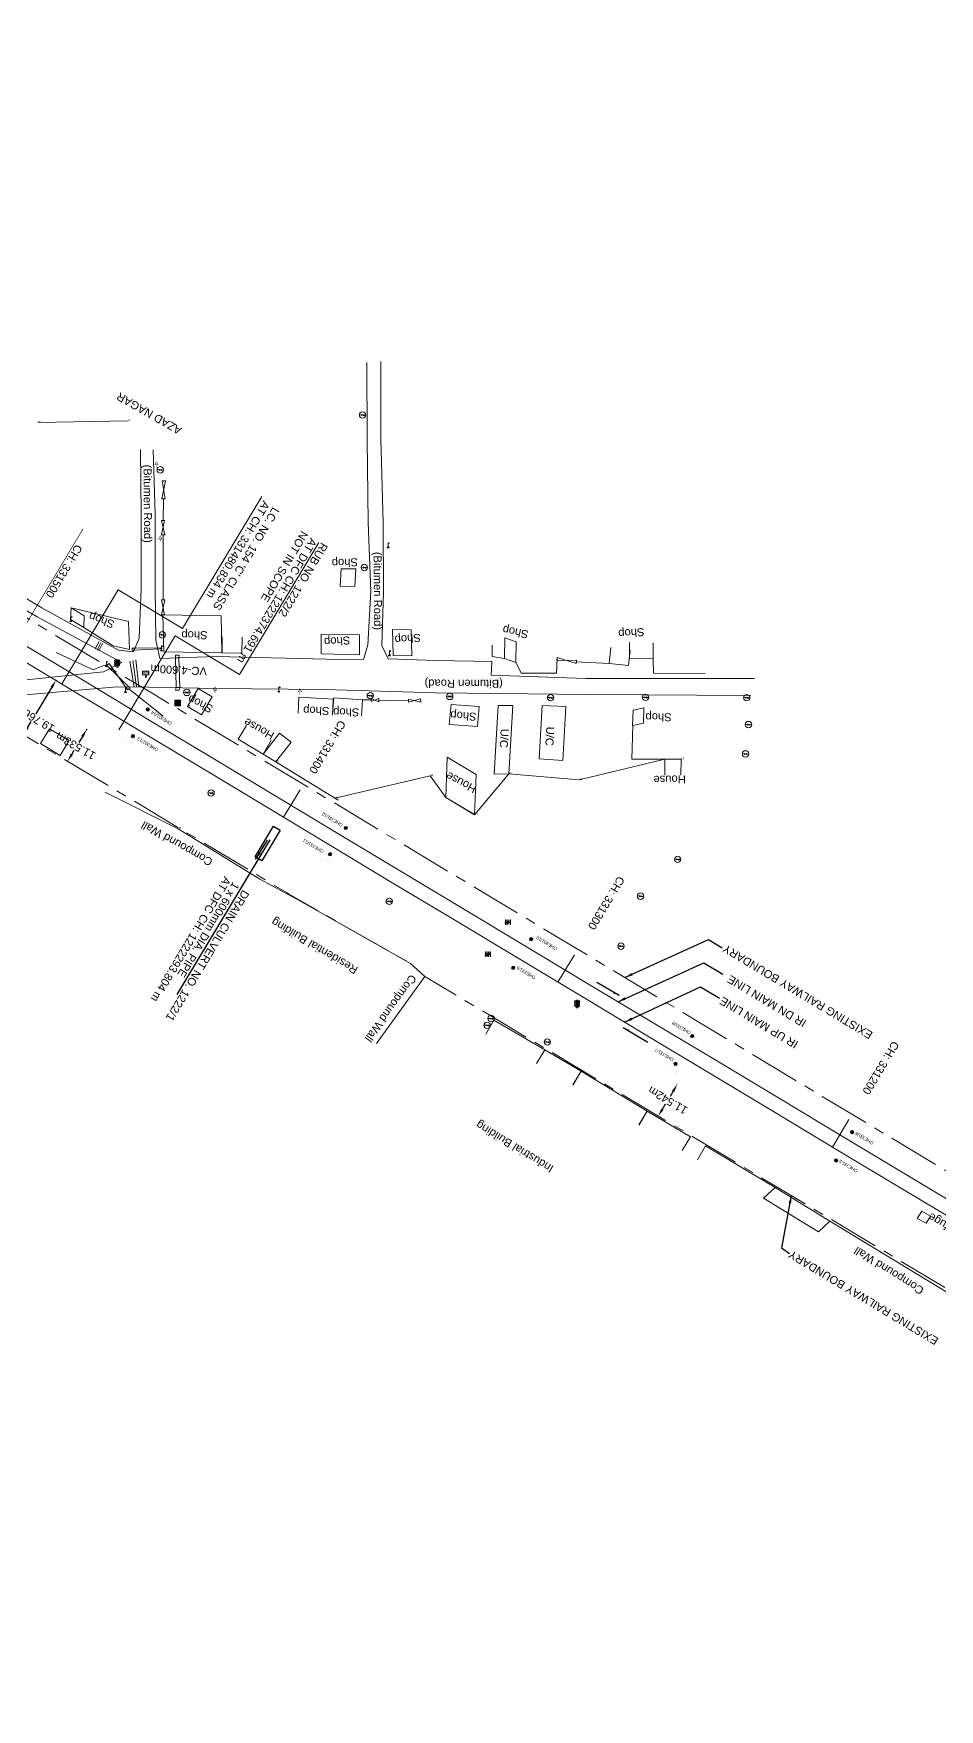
# Model space of a CAD drawing. Header units: metres. Extents: x -1651858 to 619161, y 795717 to 3398838.
# Drawn here: x 618559 to 618842, y 3396819 to 3397342 of the extents above; entities that cross this region are included whole.
import ezdxf
from ezdxf.enums import TextEntityAlignment as Align

# ---------------------------------------------------------------- set-up
doc = ezdxf.new("R2010")
doc.units = ezdxf.units.M
doc.header["$MEASUREMENT"] = 0
doc.linetypes.add('CENTER', pattern=[50.8, 31.75, -6.35, 6.35, -6.35])
doc.linetypes.add('PHANTOM2', pattern=[1.25, 0.625, -0.125, 0.125, -0.125, 0.125, -0.125])
doc.layers.get('Defpoints').update_dxf_attribs({"lineweight": 0})
for name, color, linetype, lineweight in [('Arch', 7, 'Continuous', 0), ('Bench_Mark', 7, 'Continuous', 0), ('Bounary Dim', 10, 'Continuous', 13), ('Building Under Cons.', 251, 'Continuous', 0), ('Commercial Building Pucca', 251, 'Continuous', 0), ('Compound Wall', 251, 'Continuous', 0), ('Electric Pole', 251, 'Continuous', 0), ('Existing Chainage', 7, 'Continuous', 0), ('Existing IR Track', 143, 'Continuous', 0), ('Existing Railway Boundary', 7, 'CENTER', 0), ('flow direction', 7, 'Continuous', 0), ('Gate', 251, 'Continuous', 0), ('Govt buliding', 251, 'Continuous', 0), ('Grill', 251, 'Continuous', 0), ('Lamp_Post', 7, 'Continuous', 0), ('LC DETAILS IN PLAN', 7, 'Continuous', 0), ('MATCH LINE', 7, 'Continuous', 0), ('Name Board', 251, 'Continuous', 0), ('OHE MAST', 8, 'Continuous', 0), ('OHE MAST TEXT', 8, 'Continuous', 0), ('Residential Building Pucca', 251, 'Continuous', 0), ('Sign Board', 251, 'Continuous', 0), ('Subroad Edge', 34, 'Continuous', 0), ('Text', 251, 'Continuous', 0), ('Text1', 251, 'Continuous', 0), ('Transformer', 251, 'Continuous', 0), ('Trolley Stand', 7, 'Continuous', 0), ('Village Area', 251, 'Continuous', 0), ('Village Name', 7, 'Continuous', 0)]:
    doc.layers.add(name, color=color, linetype=linetype, lineweight=lineweight)
doc.layers.add('DRAIN CULVERT', color=1, linetype='Continuous')
doc.styles.add('NB', font='arial.ttf', dxfattribs={"height": 1.5})
doc.styles.get("Standard").update_dxf_attribs({"font": 'arial.ttf'})
doc.styles.add('Style-Arial', font='arial.ttf')
doc.styles.add('Text', font='arial.ttf', dxfattribs={"height": 2})
doc.styles.add('Vill txt', font='arial.ttf', dxfattribs={"height": 3})
doc.dimstyles.new('DIM', dxfattribs={"dimtxt": 2.5, "dimasz": 2.5, "dimexe": 0.18, "dimexo": 0.0625, "dimgap": 0.09, "dimtad": 0, "dimtih": 1, "dimtoh": 1, "dimdec": 3, "dimzin": 0, "dimdsep": 46, "dimtxsty": 'Standard', "dimcen": 0.09, "dimadec": 0, "dimazin": 0, "dimtfac": 1, "dimtdec": 3, "dimtofl": 0, "dimtmove": 0, "dimatfit": 3, "dimfxl": 1, "dimtolj": 1, "dimtzin": 0, "dimarcsym": 0})
doc.dimstyles.new('ISO-25', dxfattribs={"dimtxt": 2.5, "dimasz": 2.5, "dimexe": 1.25, "dimexo": 0.625, "dimtad": 1, "dimtxsty": 'Standard', "dimcen": 2.5, "dimadec": 0, "dimazin": 0, "dimtfac": 1, "dimtmove": 0, "dimatfit": 3, "dimfxl": 1, "dimarcsym": 0})
doc.dimstyles.get("Standard").update_dxf_attribs({"dimtxt": 2.5, "dimasz": 0.18, "dimexe": 0.18, "dimexo": 0.0625, "dimgap": 0.09, "dimtad": 0, "dimtih": 1, "dimtoh": 1, "dimdec": 3, "dimzin": 0, "dimdsep": 46, "dimtxsty": 'Standard', "dimcen": 0.09, "dimadec": 0, "dimazin": 0, "dimtfac": 1, "dimtdec": 3, "dimtofl": 0, "dimtmove": 0, "dimatfit": 3, "dimfxl": 1, "dimtolj": 1, "dimtzin": 0, "dimarcsym": 0})

# ---------------------------------------------------------------- blocks, each defined once
blk = doc.blocks.new('GT')
at = {"layer": 'Gate'}
for p, q in [((-0.5, -0.5), (-0.5, 0.5)), ((-0.5, 0.5), (0.5, -0.5)), ((0.5, 0.5), (0.5, -0.5))]:
    blk.add_line(p, q, dxfattribs=at)
at = {"layer": 'Gate', "flags": 128}
blk.add_lwpolyline([(0.5, 0.5), (-0.5, -0.5)], dxfattribs=at)
blk = doc.blocks.new('BM')
at = {"extrusion": (0, 0, -1)}
blk.add_hatch(color=256, dxfattribs=at).paths.add_polyline_path([(-0.88, -0.88), (-0.88, 0.88), (0.88, 0.88), (0.88, -0.88)])
for p, q in [((0.88, 0.88), (-0.88, 0.88)), ((-0.88, 0.88), (-0.88, -0.88)), ((0.88, -0.88), (0.88, 0.88)), ((-0.88, -0.88), (0.88, -0.88))]:
    blk.add_line(p, q)
blk = doc.blocks.new('EP')
at = {"extrusion": (0, 0, -1)}
blk.add_hatch(color=8, dxfattribs=at).paths.add_polyline_path([(-0.31, -0.24), (-0.94, -0.01), (-0.41, -0.1), (-0.43, 0.15), (0.21, -0.05), (0.21, 0.16), (0.93, -0.01), (0.31, 0.07), (0.31, -0.19), (-0.31, 0)])
at = {"color": 8}
for p, q in [((-0.93, -0.01), (-0.21, 0.16)), ((-0.31, 0.07), (-0.93, -0.01)), ((-0.31, -0.19), (-0.31, 0.07)), ((0.31, 0), (-0.31, -0.19)), ((-0.21, 0.16), (-0.21, -0.05)), ((-0.21, -0.05), (0.43, 0.15)), ((0.31, -0.24), (0.31, 0)), ((0.43, 0.15), (0.41, -0.1)), ((0.94, -0.01), (0.31, -0.24)), ((0.41, -0.1), (0.94, -0.01))]:
    blk.add_line(p, q, dxfattribs=at)
blk.add_circle((0, 0), 1, dxfattribs=at)
blk = doc.blocks.new('LP')
at = {"flags": 128}
for points in [[(0, 0), (0, 1.5)], [(0.25, 1.35), (0.44, 1.35)]]:
    blk.add_lwpolyline(points, dxfattribs=at)
for centre, radius, start, end in [((0.07, 0.99), 0.519, 57.6425, 97.3165), ((0.34, 1.33), 0.094, 11.7012, 168.0476)]:
    blk.add_arc(centre, radius, start, end)
at = {"extrusion": (0, 0, -1)}
blk.add_ellipse((0, 0.01), major_axis=(0.308, 0), ratio=0.400495, dxfattribs=at)
blk.add_ellipse((0.35, 1.36), major_axis=(0.0017, 0.0438), ratio=0.461056, start_param=1.74022, end_param=4.575836)
blk = doc.blocks.new('NB')
for p, q in [((-0.98, 0.82), (-0.98, 1.98)), ((-0.98, 1.98), (0.98, 1.98)), ((-0.98, 0.82), (0.98, 0.82)), ((-0.13, 0.82), (-0.13, 0)), ((-0.13, 0), (0.13, 0)), ((0.13, 0.82), (0.13, 0)), ((0.98, 1.98), (0.98, 0.82))]:
    blk.add_line(p, q)
at = {"insert": (-0.03, 1.54), "char_height": 0.9883, "attachment_point": 5, "rotation": 180, "line_spacing_factor": 0.6, "style": 'NB'}
blk.add_mtext('\\H1x;\\W1.02537;NB', dxfattribs=at)
blk = doc.blocks.new('SIG')
for color, points in [(1, [(-0.22, 0.42, 0.180295), (-0.01, 0.33, -0.00255), (0.01, 0.33, -0.00255), (0.02, 0.33, 0.180295), (0.23, 0.42, -0.002654), (0.25, 0.44, 0.184495), (0.33, 0.65, 1.000001), (-0.32, 0.65, 0.184495), (-0.24, 0.44, -0.002654)]), (2, [(0.23, -0.23, -0.002654), (0.25, -0.21, 0.184495), (0.33, 0.01, 1.000001), (-0.32, 0.01, 0.184495), (-0.24, -0.21, -0.002654), (-0.22, -0.23, 0.180295), (-0.01, -0.32, -0.00255), (0.01, -0.32, -0.00255), (0.02, -0.32, 0.180295)]), (3, [(0.23, -0.88, -0.002654), (0.25, -0.86, 0.184495), (0.33, -0.64, 1.000001), (-0.32, -0.64, 0.184495), (-0.24, -0.86, -0.002654), (-0.22, -0.88, 0.395599)])]:
    blk.add_hatch(color=color).paths.add_polyline_path(points)
for p, q in [((-0.31, 0.98), (-0.32, -0.9)), ((0.33, -0.9), (0.32, 0.98))]:
    blk.add_line(p, q)
at = {"flags": 128}
for points in [[(-0.31, 0.98), (-0.81, 0.98, 0.198758), (-0.42, 0.41, 0.003814), (-0.31, 0.39)], [(-0.31, 0.33), (-0.81, 0.33, 0.198758), (-0.42, -0.23, 0.003727), (-0.32, -0.26)], [(0.32, 0.98), (0.82, 0.98, -0.198758), (0.44, 0.41, -0.003814), (0.32, 0.39)], [(0.32, 0.33), (0.82, 0.33, -0.198758), (0.44, -0.23, -0.003727), (0.33, -0.26)], [(-0.32, -0.32), (-0.81, -0.32, 0.198758), (-0.42, -0.88, 0.003639), (-0.32, -0.9)], [(0.33, -0.32), (0.82, -0.32, -0.198758), (0.44, -0.88, -0.003639), (0.33, -0.9)]]:
    blk.add_lwpolyline(points, format="xyb", dxfattribs=at)
for centre, radius, start, end in [((0.01, 0.91), 0.324, 12.4049, 167.5951), ((0.01, 0.81), 0.357, 27.7578, 152.2422), ((0.01, -0.9), 0.324, 181.4572, 358.5428)]:
    blk.add_arc(centre, radius, start, end)
blk = doc.blocks.new('TRF')
at = {"extrusion": (0, 0, -1)}
blk.add_hatch(color=256, dxfattribs=at).paths.add_polyline_path([(0.18, -0.39), (-0.98, 0.09), (-0.22, -0.04), (-0.38, 0.42), (0.98, -0.29), (-0.02, 0.04)])
for p, q in [((-0.69, 0.72), (-0.69, -0.72)), ((-0.52, 0.72), (-0.69, 0.72)), ((-0.52, -0.72), (-0.52, 0.72)), ((0, 0.72), (0, -0.72)), ((0.17, 0.72), (0, 0.72)), ((0.17, -0.72), (0.17, 0.72)), ((0.7, 0.72), (0.7, -0.72)), ((0.87, 0.72), (0.7, 0.72)), ((0.87, -0.72), (0.87, 0.72)), ((-0.69, -0.72), (-0.52, -0.72)), ((0, -0.72), (0.17, -0.72)), ((0.7, -0.72), (0.87, -0.72))]:
    blk.add_line(p, q)
at = {"flags": 128}
blk.add_lwpolyline([(0.22, -0.04), (0.38, 0.42), (-0.98, -0.29), (0.02, 0.04), (-0.18, -0.39), (0.98, 0.09), (0.22, -0.04)], close=True, dxfattribs=at)
blk = doc.blocks.new('TSB')
at = {"const_width": 0.132, "flags": 128}
blk.add_lwpolyline([(-0.51, 0.84), (0.54, 0.84), (0, 1.85), (-0.51, 0.84)], close=True, dxfattribs=at)
at = {"const_width": 0.142, "flags": 128}
blk.add_lwpolyline([(0, 0.84), (0, 0)], dxfattribs=at)
blk = doc.blocks.new('OHE MAST')
h = blk.add_hatch(color=256)
edge = h.paths.add_edge_path()
edge.add_arc((0, 0), 0.514, 0, 360)
at = {"const_width": 0.01, "flags": 128}
for points in [[(1.5, 3.5), (1.5, 2), (-1.5, 2), (-1.5, 3.5)], [(0, 2), (0, 0)]]:
    blk.add_lwpolyline(points, dxfattribs=at)
blk.add_circle((0, 0), 0.514)
blk = doc.blocks.new('*D52')
at = {"layer": 'Bounary Dim', "color": 0, "lineweight": -2, "transparency": 16777216}
for p, q in [((618574.48, 3397122.78), (618573.32, 3397120.85)), ((618576, 3397124.79), (618575.62, 3397125.02)), ((618571.12, 3397117.18), (618571.91, 3397118.51)), ((618570.06, 3397114.9), (618569.68, 3397115.13))]:
    blk.add_line(p, q, dxfattribs=at)
at = {"layer": 'Bounary Dim', "color": 0, "transparency": 16777216}
for points in [[(618574.13, 3397123), (618574.84, 3397122.57), (618575.77, 3397124.93)], [(618570.76, 3397117.4), (618571.48, 3397116.97), (618569.83, 3397115.04)]]:
    blk.add_solid(points, dxfattribs=at)
at = {"layer": 'Defpoints', "color": 0, "transparency": 16777216}
for p in [(618575.77, 3397124.93), (618576.05, 3397124.76), (618570.11, 3397114.87)]:
    blk.add_point(p, dxfattribs=at)
at = {"layer": 'Bounary Dim', "color": 0, "transparency": 16777216, "insert": (618572.37, 3397119.82), "char_height": 2.5, "attachment_point": 5, "rotation": 150}
blk.add_mtext('\\A1;11.533m', dxfattribs=at)
blk = doc.blocks.new('*D47')
at = {"layer": 'Defpoints', "color": 0, "linetype": 'Continuous', "ltscale": 0.5, "transparency": 16777216}
for p in [(618566.18, 3397140.29), (618566.43, 3397140.13), (618556.26, 3397123.19)]:
    blk.add_point(p, dxfattribs=at)
at = {"layer": 'Existing Railway Boundary', "color": 0, "linetype": 'Continuous', "lineweight": -2, "ltscale": 0.5, "transparency": 16777216}
for p, q in [((618564.89, 3397138.14), (618559.9, 3397129.83)), ((618566.38, 3397140.17), (618566.02, 3397140.38)), ((618556.2, 3397123.22), (618555.85, 3397123.43)), ((618557.29, 3397125.49), (618558.49, 3397127.48))]:
    blk.add_line(p, q, dxfattribs=at)
at = {"layer": 'Existing Railway Boundary', "color": 0, "linetype": 'Continuous', "ltscale": 0.5, "transparency": 16777216}
for points in [[(618564.53, 3397138.36), (618565.25, 3397137.93), (618566.18, 3397140.29)], [(618556.93, 3397125.7), (618557.65, 3397125.27), (618556, 3397123.34)]]:
    blk.add_solid(points, dxfattribs=at)
at = {"layer": 'Existing Railway Boundary', "color": 0, "linetype": 'Continuous', "ltscale": 0.5, "transparency": 16777216, "insert": (618559.19, 3397128.66), "char_height": 2.5, "attachment_point": 5, "rotation": 149}
blk.add_mtext('\\A1;19.766 m', dxfattribs=at)
blk = doc.blocks.new('*D41')
at = {"layer": 'Bounary Dim', "color": 0, "lineweight": -2, "transparency": 16777216}
for p, q in [((618760.17, 3397014.11), (618760.07, 3397014.17)), ((618755.58, 3397006.32), (618756.56, 3397007.96)), ((618758.94, 3397011.93), (618757.96, 3397010.3)), ((618754.24, 3397004.21), (618754.14, 3397004.27))]:
    blk.add_line(p, q, dxfattribs=at)
at = {"layer": 'Bounary Dim', "color": 0, "transparency": 16777216}
for points in [[(618758.58, 3397012.15), (618759.3, 3397011.72), (618760.23, 3397014.08)], [(618755.22, 3397006.54), (618755.94, 3397006.11), (618754.29, 3397004.18)]]:
    blk.add_solid(points, dxfattribs=at)
at = {"layer": 'Defpoints', "color": 0, "transparency": 16777216}
for p in [(618760.23, 3397014.08), (618760.23, 3397014.08), (618754.29, 3397004.18)]:
    blk.add_point(p, dxfattribs=at)
at = {"layer": 'Bounary Dim', "color": 0, "transparency": 16777216, "insert": (618757.26, 3397009.13), "char_height": 2.5, "attachment_point": 5, "rotation": 148.9656}
blk.add_mtext('\\A1;11.542m', dxfattribs=at)

msp = doc.modelspace()

# ---------------------------------------------------------------- linework, layer by layer
at = {"layer": 'Arch', "flags": 128}
for points in [[(618590.5967, 3397150.34), (618598.7664, 3397150.451)], [(618590.6399, 3397149.692), (618598.7695, 3397150.145)], [(618603.7163, 3397138.0745), (618603.5078, 3397147.3534)], [(618604.6153, 3397147.3953), (618604.8847, 3397138.0469)]]:
    msp.add_lwpolyline(points, dxfattribs=at)
at = {"layer": 'Arch'}
for points in [[(618590.0095, 3397149.6725), (618590.6399, 3397149.6917), (618590.5967, 3397150.3404), (618589.959, 3397150.3211)], [(618598.7695, 3397150.1449), (618598.7664, 3397150.4513), (618599.3121, 3397150.4163), (618599.3152, 3397150.1088)], [(618603.5283, 3397148.1273), (618604.635, 3397148.1693), (618604.6153, 3397147.3953), (618603.5078, 3397147.3534)], [(618603.7163, 3397138.0745), (618604.8847, 3397138.0469), (618604.7267, 3397137.2584), (618603.5582, 3397137.2859)]]:
    msp.add_3dface(points, dxfattribs=at)
at = {"layer": 'Building Under Cons.'}
for points in [[(618704.2882, 3397132.4218), (618708.8587, 3397132.5044), (618707.665, 3397111.1161), (618703.0883, 3397111.0333)], [(618717.0555, 3397115.7587), (618718.0174, 3397132.4884), (618725.473, 3397132.1736), (618724.5026, 3397115.2961)]]:
    msp.add_3dface(points, dxfattribs=at)
at = {"layer": 'Commercial Building Pucca', "flags": 128}
for points in [[(618624.3262, 3397153.8419), (618624.2697, 3397148.8436), (618618.0799, 3397148.9135), (618618.1363, 3397153.9117)], [(618745.5568, 3397149.8878), (618745.019, 3397144.9183), (618738.9443, 3397145.5757), (618739.4821, 3397150.5452)], [(618752.7043, 3397152.075), (618752.6887, 3397147.0765), (618745.3158, 3397147.0995), (618745.3314, 3397152.098)], [(618641.7945, 3397130.0296), (618642.0771, 3397135.0201), (618652.8172, 3397134.4121), (618652.5347, 3397129.4215)], [(618652.6067, 3397129.8758), (618652.9422, 3397134.8631), (618661.9422, 3397134.2577), (618661.6068, 3397129.2704)], [(618700.4668, 3397029.8115), (618702.979, 3397034.1329), (618718.822, 3397024.9227), (618716.3098, 3397020.6013)], [(618716.2752, 3397020.6216), (618718.822, 3397024.9227), (618730.2071, 3397018.1811), (618727.6603, 3397013.8801)], [(618727.6252, 3397013.901), (618730.2071, 3397018.1811), (618750.846, 3397005.7309), (618748.2641, 3397001.4508)], [(618748.2786, 3397001.4421), (618750.846, 3397005.7309), (618764.3045, 3396997.6744), (618761.7371, 3396993.3856)], [(618766.4926, 3396990.5536), (618769.0589, 3396994.8431), (618790.7581, 3396981.861), (618787.3655, 3396978.7632)]]:
    msp.add_lwpolyline(points, dxfattribs=at)
at = {"layer": 'Commercial Building Pucca'}
for points in [[(618659.8254, 3397175.1346), (618659.485, 3397169.6812), (618654.9075, 3397169.7381), (618655.248, 3397175.1927)], [(618574.8681, 3397156.8118), (618570.7687, 3397159.3288), (618570.9286, 3397162.9821), (618575.0375, 3397160.4594)], [(618617.9756, 3397148.906), (618599.8668, 3397149.1921), (618599.6239, 3397160.7946), (618617.7407, 3397160.5084)], [(618661.037, 3397154.5144), (618661.0141, 3397148.3243), (618649.0447, 3397148.553), (618649.0676, 3397154.7433)], [(618677.3649, 3397147.989), (618671.5485, 3397148.1032), (618671.2905, 3397156.1817), (618677.108, 3397156.0675)], [(618709.8646, 3397152.2923), (618709.8181, 3397145.85), (618706.3067, 3397147.1227), (618706.3536, 3397153.624)], [(618614.9349, 3397135.205), (618611.607, 3397129.5738), (618607.2361, 3397132.1816), (618610.5645, 3397137.8137)], [(618689.0341, 3397126.5061), (618689.5903, 3397132.8154), (618698.381, 3397132.1714), (618697.8246, 3397125.8593)], [(618746.2625, 3397126.2192), (618746.4044, 3397131.0071), (618749.8189, 3397131.7345), (618749.6759, 3397126.9099)], [(618790.7581, 3396981.861), (618807.8891, 3396971.3678), (618804.2923, 3396967.9906), (618787.1004, 3396978.5212)]]:
    msp.add_3dface(points, dxfattribs=at)
at = {"layer": 'Compound Wall', "flags": 128}
for points in [[(618599.6583, 3397190.2858), (618599.7854, 3397196.9754)], [(618599.6821, 3397165.4714), (618599.664, 3397176.5727), (618599.6894, 3397182.7511), (618599.6671, 3397185.7675)], [(618574.8682, 3397156.8141), (618584.0974, 3397151.1309), (618589.1956, 3397149.9885), (618588.8472, 3397158.7058), (618570.9286, 3397162.9821)], [(618706.3121, 3397147.1219), (618702.3821, 3397147.7666), (618702.4064, 3397151.2579)], [(618709.822, 3397146.0168), (618711.5151, 3397142.5335), (618722.464, 3397142.5645), (618722.6819, 3397147.0023)], [(618728.6763, 3397146.0697), (618738.9443, 3397145.5757)], [(618752.7046, 3397146.8777), (618752.7542, 3397142.6054), (618768.946, 3397142.4983)], [(618661.9422, 3397134.2577), (618664.6111, 3397134.1738)], [(618667.0649, 3397134.1487), (618671.0818, 3397133.9284), (618676.3327, 3397133.9765)], [(618756.3851, 3397115.7191), (618746.063, 3397115.6541), (618746.3043, 3397126.0966)], [(618634.8376, 3397114.8728), (618654.3693, 3397102.8271)], [(618581.5231, 3397105.3438), (618604.3617, 3397093.9658), (618629.8859, 3397078.2203), (618641.4061, 3397071.9861)], [(618641.4061, 3397071.9861), (618676.9482, 3397051.8271)], [(618666.3418, 3397026.8525), (618681.405, 3397047.7749), (618676.9482, 3397051.8271)], [(618807.8891, 3396971.3678), (618847.2787, 3396947.3693)]]:
    msp.add_lwpolyline(points, dxfattribs=at)
at = {"layer": 'DRAIN CULVERT'}
msp.add_lwpolyline([(618630.4979, 3397083.8976), (618628.4406, 3397085.1336), (618634.1787, 3397094.7586), (618636.236, 3397093.5226)], close=True, dxfattribs=at)
msp.add_lwpolyline([(618633.0315, 3397090.516), (618603.9831, 3397042.1654)], dxfattribs=at)
at = {"layer": 'Existing Chainage', "linetype": 'Continuous', "lineweight": 13, "flags": 128}
for points in [[(618642.4117, 3397106.1032), (618637.2555, 3397097.535)], [(618728.118, 3397054.5942), (618722.9672, 3397046.0228)], [(618813.8285, 3397003.0886), (618808.6814, 3396994.5149)]]:
    msp.add_lwpolyline(points, dxfattribs=at)
at = {"layer": 'Existing IR Track', "flags": 128}
for points in [[(618854.1534, 3396972.3985), (618833.3192, 3396984.8913), (618812.5644, 3396997.3672), (618791.8047, 3397009.8462), (618772.2177, 3397021.6168), (618752.6862, 3397033.3541), (618733.0717, 3397045.1272), (618709.6931, 3397059.1605), (618693.2184, 3397069.0546), (618672.949, 3397081.2277), (618653.6827, 3397092.8164), (618634.3862, 3397104.4234), (618615.1404, 3397115.9852), (618595.8789, 3397127.5565), (618575.5078, 3397139.7972), (618555.2239, 3397151.9856)], [(618851.8697, 3396968.5977), (618831.3313, 3396980.9173), (618810.2751, 3396993.5581), (618789.7485, 3397005.8811), (618769.9237, 3397017.7998), (618750.4831, 3397029.4876), (618730.7863, 3397041.3241), (618711.0394, 3397053.1907), (618690.9369, 3397065.2591), (618670.8699, 3397077.3062), (618651.4029, 3397089.0212), (618632.2276, 3397100.5607), (618612.8746, 3397112.2132), (618593.6333, 3397123.7984), (618573.2498, 3397136.0395), (618552.9277, 3397148.2437)]]:
    msp.add_lwpolyline(points, dxfattribs=at)
at = {"layer": 'Existing Railway Boundary', "ltscale": 0.5, "flags": 128}
for points in [[(619123.7686, 3396818.7898), (618597.551, 3397135.46), (618340.5148, 3397289.885), (618272.0879, 3397331.378), (618200.3067, 3397374.2106), (618167.2628, 3397394.0905), (618136.7155, 3397412.5301), (618101.2537, 3397433.7804), (618081.518, 3397445.335), (618067.0082, 3397454.3563), (618050.8402, 3397463.1498), (618034.7358, 3397473.8983), (618015.527, 3397484.7894), (618000.0357, 3397494.7001), (617966.4204, 3397514.7803), (617937.3828, 3397532.2628), (617914.1692, 3397545.6654), (617896.088, 3397557.0544), (617862.0649, 3397577.5443), (617841.7384, 3397589.747), (617830.8748, 3397596.8259), (617819.1888, 3397603.9992), (617797.1004, 3397618.8736), (617766.3142, 3397638.9457)], [(617938.2249, 3397495.5522), (617952.0527, 3397486.2379), (618014.5773, 3397448.6377), (618069.8586, 3397415.5978), (618079.7455, 3397409.5056), (618080.5334, 3397408.0869), (618123.1541, 3397382.2472), (618136.1144, 3397374.9149), (618151.5394, 3397365.4786), (618167.6333, 3397356.5869), (618175.3738, 3397351.9121), (618183.3111, 3397347.2923), (618189.7442, 3397343.2528), (618193.8748, 3397340.8941), (618198.0164, 3397338.7774), (618219.0042, 3397325.913), (618235.623, 3397315.9899), (618268.2582, 3397296.3411), (618285.6051, 3397285.9434), (618326.5702, 3397261.4011), (618356.8525, 3397243.2144), (618390.3727, 3397223.0056), (618403.9469, 3397214.8519), (618418.5413, 3397205.8217), (618419.4437, 3397205.206), (618429.9216, 3397198.7093), (618434.9162, 3397196.0682), (618450.6901, 3397186.6856), (618458.6813, 3397182.0961), (618472.1666, 3397174.0565), (618489.5469, 3397163.4516), (618497.5413, 3397158.4303), (618638.3653, 3397073.905), (618638.8589, 3397073.594), (618676.9482, 3397051.8271), (618681.405, 3397047.7749), (618807.4636, 3396972.374), (618970.0993, 3396874.8382)]]:
    msp.add_lwpolyline(points, dxfattribs=at)
at = {"layer": 'Govt buliding'}
msp.add_3dface([(618561.4246, 3397120.5543), (618564.2087, 3397125.1952), (618570.3484, 3397121.5096), (618567.5633, 3397116.867)], dxfattribs=at)
at = {"layer": 'Grill', "flags": 128}
for points in [[(618582.4524, 3397145.2179), (618580.878, 3397144.8564), (618577.7908, 3397143.6121), (618566.3145, 3397149.0063)], [(618588.9519, 3397137.6322), (618599.646, 3397129.1126)]]:
    msp.add_lwpolyline(points, dxfattribs=at)
at = {"layer": 'LC DETAILS IN PLAN', "lineweight": 13, "flags": 128}
msp.add_lwpolyline([(618630.4543, 3397197.7515), (618605.6809, 3397156.4994), (618585.6132, 3397168.5508), (618567.9869, 3397139.2)], dxfattribs=at)
at = {"layer": 'LC DETAILS IN PLAN', "color": 10, "lineweight": 13, "flags": 128}
msp.add_lwpolyline([(618648.2906, 3397183.3686), (618623.5171, 3397142.1166), (618603.4495, 3397154.168), (618585.8232, 3397124.8172)], dxfattribs=at)
at = {"layer": 'MATCH LINE', "linetype": 'PHANTOM2', "ltscale": 15, "const_width": 0.2}
msp.add_lwpolyline([(618574.6796, 3397187.6401), (618519.3322, 3397095.3142)], dxfattribs=at)
at = {"layer": 'Residential Building Pucca', "flags": 128}
for points in [[(618633.4493, 3397121.5941), (618630.9011, 3397117.2939), (618623.1361, 3397121.8952), (618625.6843, 3397126.1954)], [(618756.3451, 3397110.7247), (618756.3862, 3397115.7231), (618761.3957, 3397115.6818), (618761.3546, 3397110.6835)]]:
    msp.add_lwpolyline(points, dxfattribs=at)
at = {"layer": 'Residential Building Pucca'}
for points in [[(618639.694, 3397121.0135), (618634.8376, 3397114.8728), (618630.9011, 3397117.2939), (618636.0148, 3397123.76)], [(618697.4117, 3397110.9373), (618696.9351, 3397098.3591), (618687.9251, 3397103.7604), (618688.4017, 3397116.3394)]]:
    msp.add_3dface(points, dxfattribs=at)
at = {"layer": 'Subroad Edge', "flags": 128}
for points in [[(618598.6471, 3397147.1612), (618616.2647, 3397147.7391), (618650.7081, 3397146.9005), (618662.2512, 3397146.7897), (618663.562, 3397151.4577), (618664.5212, 3397168.136), (618663.6863, 3397189.6242), (618663.3909, 3397215.5883), (618663.25, 3397239.6092)], [(618669.9893, 3397147.0191), (618667.95, 3397151.2048), (618668.4359, 3397167.9139), (618668.3635, 3397189.506), (618667.7029, 3397215.9142), (618667.6054, 3397239.9244)], [(618485.7667, 3397207.9088), (618522.6736, 3397186.4117), (618561.821, 3397162.9829), (618585.7749, 3397149.7118), (618590.4055, 3397149.1775), (618592.1967, 3397153.505), (618592.8274, 3397168.9283), (618592.7639, 3397192.1845), (618592.5901, 3397212.3972)], [(618596.5285, 3397212.3364), (618597.1655, 3397192.2895), (618597.2177, 3397169.0075)], [(618484.0728, 3397205.3826), (618520.5838, 3397183.3746), (618560.32, 3397160.2012), (618586.7263, 3397145.9345), (618581.0682, 3397143.0045), (618557.978, 3397140.5707), (618539.2519, 3397142.1751), (618534.5418, 3397142.5878), (618520.1003, 3397140.5011)], [(618597.2177, 3397169.0075), (618597.3953, 3397152.892), (618598.6471, 3397147.1612)], [(618579.6631, 3397152.416), (618578.4596, 3397150.114)], [(618579.0531, 3397149.746), (618580.1863, 3397152.082)], [(618580.704, 3397151.848), (618579.5984, 3397149.518)], [(618589.3083, 3397146.267), (618590.6299, 3397138.278)], [(618591.3519, 3397138.342), (618590.175, 3397146.469)], [(618591.1006, 3397146.753), (618592.0827, 3397138.346)], [(618669.9893, 3397147.0191), (618684.8452, 3397146.5129), (618702.3039, 3397146.1487), (618702.0814, 3397141.9296), (618731.6849, 3397140.8923)], [(618529.9648, 3397133.264), (618559.0649, 3397135.9933), (618585.2256, 3397138.336), (618595.1229, 3397138.1467), (618616.1695, 3397137.7482), (618650.0997, 3397137.4355)], [(618731.6849, 3397140.8923), (618784.3789, 3397140.9023)], [(618650.0997, 3397137.4355), (618684.9049, 3397136.4628), (618732.6022, 3397135.8744)], [(618732.6022, 3397135.8744), (618783.2427, 3397135.5902)]]:
    msp.add_lwpolyline(points, dxfattribs=at)
at = {"layer": 'Trolley Stand'}
msp.add_3dface([(618836.541, 3396974.47), (618839.29, 3396972.9439), (618837.9267, 3396970.6761), (618835.1772, 3396972.2025)], dxfattribs=at)
at = {"layer": 'Village Area', "flags": 128}
for points in [[(618588.7011, 3397221.4002), (618560.5153, 3397220.8463)], [(618634.8378, 3397114.8751), (618653.3215, 3397103.4782), (618683.0293, 3397110.4471), (618687.9251, 3397103.7604), (618696.9137, 3397098.3195), (618707.6668, 3397111.0909), (618729.616, 3397109.1983), (618756.3862, 3397115.7231), (618761.4787, 3397115.6864)]]:
    msp.add_lwpolyline(points, dxfattribs=at)

# ---------------------------------------------------------------- block references
at = {"layer": 'Bench_Mark'}
msp.add_blockref('BM', (618604.178, 3397133.264), dxfattribs=at)
at = {"layer": 'Electric Pole'}
for p in [(618661.9447, 3397223.2182), (618661.9447, 3397223.2182), (618598.7703, 3397206.0734), (618598.7703, 3397206.0734), (618662.506, 3397175.5636), (618662.506, 3397175.5636), (618599.4243, 3397154.5301), (618599.4243, 3397154.5301), (618607.0677, 3397136.5444), (618607.0677, 3397136.5444), (618664.3539, 3397135.5292), (618664.3539, 3397135.5292), (618689.1865, 3397135.2874), (618689.1865, 3397135.2874), (618720.6654, 3397134.9132), (618720.6654, 3397134.9132), (618750.3101, 3397135.0055), (618750.3101, 3397135.0055), (618781.9136, 3397134.8871), (618781.9136, 3397134.8871), (618782.4606, 3397126.5055), (618782.4606, 3397126.5055), (618781.5499, 3397117.3361), (618781.5499, 3397117.3361), (618614.6364, 3397105.1109), (618614.6364, 3397105.1109), (618760.3407, 3397084.3848), (618760.3407, 3397084.3848), (618670.2895, 3397071.276), (618748.75, 3397072.8878), (618748.75, 3397072.8878), (618742.6447, 3397057.2675), (618742.6447, 3397057.2675), (618700.8279, 3397032.5458), (618700.8279, 3397032.5458), (618702.0756, 3397034.6434), (618702.0756, 3397034.6434), (618719.6425, 3397027.3319), (618719.6425, 3397027.3319)]:
    msp.add_blockref('EP', p, dxfattribs=at)
at = {"layer": 'Gate'}
for p, xscale, yscale, zscale, rotation in [((618599.8356, 3397199.8076), 5.665321322572102, 0.9997078268975733, 2.379845807623898, 89.41630484027303), ((618599.6627, 3397188.0267), 4.518258795562273, 0.9997078268975733, 2.12530907913941, 90.4163048406174), ((618599.653, 3397163.133), 4.67714671734215, 0.9997078268975731, 2.16235523928775, 89.41630484264793), ((618585.7021, 3397141.4251), 9.989343587640857, 0.9997078268975733, 3.160130530553074, 310.4163048405865), ((618725.6791, 3397146.536), 6.066490854698499, 0.9997078268975744, 2.462664895848528, 351.4163048432536), ((618665.838, 3397134.1613), 2.454014754400303, 0.9997078268975733, 1.566300659929666, 359.4163048403918), ((618678.2107, 3397133.987), 3.756052511974885, 0.9997078268975662, 1.937770650634275, 0.4163048397064613)]:
    msp.add_blockref('GT', p, dxfattribs=dict(at, xscale=xscale, yscale=yscale, zscale=zscale, rotation=rotation))
at = {"layer": 'Lamp_Post'}
for p in [(618669.9016, 3397181.7768), (618570.7991, 3397158.7263), (618599.1862, 3397149.5727), (618670.3115, 3397148.0847), (618581.9577, 3397144.701), (618587.9531, 3397136.5795), (618635.8327, 3397136.7556)]:
    msp.add_blockref('LP', p, dxfattribs=at)
at = {"layer": 'Name Board'}
msp.add_blockref('NB', (618594.2497, 3397141.2094), dxfattribs=at)
at = {"layer": 'OHE MAST', "color": 2, "rotation": 149.0208306544455}
for p in [(618594.8818, 3397131.2077), (618590.2386, 3397122.8754), (618656.6839, 3397094.185), (618651.809, 3397085.969), (618714.5613, 3397059.4348), (618709.0135, 3397050.506), (618764.8804, 3397029.1972), (618759.6803, 3397020.4836), (618814.8253, 3396999.163), (618809.8187, 3396990.3251)]:
    msp.add_blockref('OHE MAST', p, dxfattribs=at)
at = {"layer": 'Sign Board'}
for name, p in [('TSB', (618597.5956, 3397206.7886)), ('TSB', (618598.7748, 3397183.6186)), ('SIG', (618585.2932, 3397145.587)), ('TSB', (618615.8562, 3397136.4431)), ('TSB', (618642.364, 3397135.8516)), ('SIG', (618728.9492, 3397039.1794))]:
    msp.add_blockref(name, p, dxfattribs=at)
at = {"layer": 'Transformer'}
for p in [(618707.2884, 3397064.786), (618701.0584, 3397054.7798)]:
    msp.add_blockref('TRF', p, dxfattribs=at)

# ---------------------------------------------------------------- texts
at = {"layer": 'DRAIN CULVERT'}
for s, p in [('AT DFC CH: 1222293.804 m', (618618.8314, 3397079.2362)), ('1 x 600mm DIA. PIPE', (618621.5208, 3397077.5478)), ('DRAIN CULVERT NO. 1222/1', (618624.564, 3397075.0623))]:
    msp.add_text(s, height=2.5, rotation=238.962938, dxfattribs=at).set_placement(p)
at = {"layer": 'Existing Chainage', "lineweight": 0, "char_height": 2.5, "attachment_point": 6, "line_spacing_factor": 0.6, "style": 'Style-Arial'}
for s, insert, rotation in [('CH: 331500', (618563.9229, 3397166.3982), 239.058199), ('CH: 331400', (618646.1761, 3397111.4748), 238.960865), ('CH: 331300', (618733.2689, 3397062.749), 238.996933), ('CH: 331200', (618818.9756, 3397011.2455), 239.022008)]:
    msp.add_mtext(s, dxfattribs=dict(at, insert=insert, rotation=rotation))
at = {"layer": 'Existing IR Track', "color": 7, "lineweight": 0}
for s, p in [('IR DN MAIN LINE', (618776.2072, 3397047.2528)), ('IR UP MAIN LINE', (618773.8115, 3397040.5113))]:
    msp.add_text(s, height=2.5, rotation=149, dxfattribs=at).set_placement(p, align=Align.MIDDLE_RIGHT)
at = {"layer": 'Existing Railway Boundary', "linetype": 'Continuous', "ltscale": 5}
for p in [(618821.4999, 3397030.2351), (618842.0235, 3396934.6611)]:
    msp.add_text('EXISTING RAILWAY BOUNDARY', height=2.5, rotation=149, dxfattribs=at).set_placement(p)
at = {"layer": 'LC DETAILS IN PLAN', "lineweight": 13, "style": 'Style-Arial'}
for s, p in [('AT CH: 331480.834 m', (618630.9425, 3397196.6226)), ("LC. NO. 154 'C' CLASS", (618633.9544, 3397194.6254))]:
    msp.add_text(s, height=2.5, rotation=239.039976, dxfattribs=at).set_placement(p)
at = {"layer": 'LC DETAILS IN PLAN', "color": 5, "lineweight": 13, "style": 'Style-Arial'}
msp.add_text('NOT IN SCOPE', height=2.5, rotation=239.039976, dxfattribs=at).set_placement((618642.9203, 3397187.2198))
at = {"layer": 'LC DETAILS IN PLAN', "color": 10, "lineweight": 13, "style": 'Style-Arial'}
for s, p in [('AT DFC CH: 1222374.691 m', (618645.7028, 3397185.0388)), ('RUB NO. 1222/2', (618649.0714, 3397183.5894))]:
    msp.add_text(s, height=2.5, rotation=239.039976, dxfattribs=at).set_placement(p)
at = {"layer": 'OHE MAST TEXT'}
for s, p in [('OHE331/14', (618602.5344, 3397127.089)), ('OHE331/13', (618598.2392, 3397118.909)), ('OHE331/12', (618655.8766, 3397095.3924)), ('OHE331/11', (618649.926, 3397087.1193)), ('OHE331/10', (618722.8362, 3397056.7451)), ('OHE331/9', (618716.0353, 3397047.7153)), ('OHE331/8', (618764.5321, 3397030.4897)), ('OHE331/7', (618759.2261, 3397022.0724)), ('OHE331/6', (618821.7017, 3396996.0162)), ('OHE331/5', (618816.6841, 3396987.3025))]:
    msp.add_text(s, height=1, rotation=149, dxfattribs=at).set_placement(p)
at = {"layer": 'Subroad Edge', "style": 'Text'}
for rotation, p in [(270.423362, (618593.543, 3397207.7219)), (270.423362, (618665.3822, 3397180.4692)), (179.678434, (618705.7533, 3397140.4648))]:
    msp.add_text('(Bitumen Road)', height=2.5, rotation=rotation, dxfattribs=at).set_placement(p)
at = {"layer": 'Text', "style": 'Text'}
for s, rotation, p in [('Shop', 182.345035, (618656.4231, 3397177.0706)), ('Shop', 159.835049, (618580.4572, 3397159.0403)), ('Shop', 180.172612, (618609.4532, 3397154.4107)), ('Shop', 183.957358, (618654.0262, 3397152.5664)), ('Shop', 184.993858, (618676.0593, 3397153.3011)), ('Shop', 168.367783, (618709.6896, 3397155.3626)), ('Shop', 184.495369, (618745.9018, 3397155.127)), ('VC-4.600m', 177.219908, (618604.5262, 3397143.5271)), ('Shop', 153.567869, (618611.2789, 3397132.9269)), ('Shop', 178.571154, (618647.4967, 3397130.8162)), ('House', 151.166821, (618629.5788, 3397125.1104)), ('Shop', 179.596648, (618656.8511, 3397130.341)), ('Shop', 176.086464, (618693.4332, 3397129.1823)), ('Shop', 179.71541, (618754.3871, 3397128.7921)), ('U/C', 266.788928, (618706.1895, 3397122.1951)), ('U/C', 266.709256, (618720.4311, 3397122.8406)), ('House', 152.767603, (618692.7232, 3397108.4)), ('House', 181.270427, (618757.844, 3397109.3098)), ('Compound Wall', 150.682435, (618603.9943, 3397089.2991)), ('Residential Building', 149.21582, (618646.929, 3397057.2988)), ('Compound Wall', 234.247861, (618670.7182, 3397037.8401)), ('Industrial Building', 148.576103, (618709.4181, 3396994.5654)), ('Compound Wall', 147.922914, (618826.3105, 3396955.8814))]:
    msp.add_text(s, height=2.5, rotation=rotation, dxfattribs=at).set_placement(p, align=Align.MIDDLE_CENTER)
at = {"layer": 'Text1', "style": 'Text'}
msp.add_text('Trolley Refuge', height=2.5, rotation=149.338328, dxfattribs=at).set_placement((618848.6261, 3396967.1793), align=Align.MIDDLE_CENTER)
at = {"layer": 'Village Area'}
for p in [(618588.7011, 3397221.4), (618560.5153, 3397220.846), (618607.3413, 3397132.114), (618634.8378, 3397114.875), (618761.4787, 3397115.686), (618683.0293, 3397110.447), (618707.6668, 3397111.091), (618729.616, 3397109.198), (618653.3215, 3397103.478), (618696.9137, 3397098.32), (618604.3608, 3397093.966)]:
    msp.add_text('VB', height=0.5, dxfattribs=at).set_placement(p)
at = {"layer": 'Village Name', "style": 'Vill txt'}
msp.add_text('AZAD NAGAR', height=2.5, rotation=150.298427, dxfattribs=at).set_placement((618605.7728, 3397219.1426))

# ---------------------------------------------------------------- dimensions: what is measured, and where the dimension line sits
at = {"layer": 'Bounary Dim'}
dim = msp.add_linear_dim(base=(618575.7712, 3397124.9268), p1=(618570.1112, 3397114.8725), p2=(618576.0519, 3397124.7581), angle=58.996127, dimstyle='Standard', override={"dimtxt": 2.5, "dimasz": 2.5, "dimdsep": 0, "dimpost": 'm', "dimtmove": 2}, dxfattribs=at)
dim.commit()
dim.dimension.update_dxf_attribs({"geometry": '*D52', "text_midpoint": (618572.3704, 3397119.821), "dimtype": 129, "text_rotation": 150})
dim = msp.add_aligned_dim(p1=(618754.2939, 3397004.1771), p2=(618760.2254, 3397014.0785), distance=0, dimstyle='Standard', override={"dimasz": 2.5, "dimdsep": 0, "dimpost": 'm', "dimtmove": 2}, dxfattribs=at)
dim.commit()
dim.dimension.update_dxf_attribs({"geometry": '*D41', "text_midpoint": (618757.2596, 3397009.1278), "text_rotation": 180})
at = {"layer": 'Existing Railway Boundary', "linetype": 'Continuous', "ltscale": 0.5}
dim = msp.add_linear_dim(base=(618566.1771, 3397140.2869), p1=(618556.2571, 3397123.188), p2=(618566.4332, 3397140.1331), angle=59.013562, dimstyle='DIM', override={"dimtad": 3, "dimpost": ' m'}, dxfattribs=at)
dim.commit()
dim.dimension.update_dxf_attribs({"geometry": '*D47', "text_midpoint": (618559.1918, 3397128.6551), "dimtype": 129, "text_rotation": 149})

# ---------------------------------------------------------------- leaders
at = {"layer": 'DRAIN CULVERT'}
msp.add_leader([(618628.5414, 3397084.377, 0.011), (618632.2527, 3397090.3754, -0.0165)], dimstyle='ISO-25', override={"dimtxt": 3, "dimasz": 2.5, "dimgap": 0.625, "dimtad": 0, "dimdec": 3, "dimzin": 2, "dimtdec": 3}, dxfattribs=at)
at = {"layer": 'Existing IR Track', "color": 7, "lineweight": 0}
for points in [[(618741.7614, 3397039.9114), (618768.4913, 3397052.0956), (618774.4095, 3397048.5305)], [(618743.7673, 3397033.5234), (618767.4834, 3397044.546), (618773.4016, 3397040.981)]]:
    msp.add_leader(points, dimstyle='ISO-25', override={"dimtxt": 0.5, "dimtad": 0}, dxfattribs=at)
at = {"layer": 'Existing Railway Boundary', "linetype": 'Continuous', "ltscale": 5}
for points in [[(618743.8162, 3397047.4397), (618769.983, 3397059.296), (618774.2189, 3397056.7444)], [(618795.829, 3396979.3587), (618792.8016, 3396962.9749), (618795.2485, 3396961.2802)]]:
    msp.add_leader(points, dimstyle='ISO-25', override={"dimtxt": 0.5, "dimtad": 0}, dxfattribs=at)
at = {"layer": 'flow direction', "lineweight": 0}
for points in [[(618742.0728, 3397041.8216), (618735.0703, 3397045.8655)], [(618743.3705, 3397031.8672), (618750.9855, 3397027.2386)]]:
    msp.add_leader(points, dimstyle='ISO-25', override={"dimtxt": 0.5, "dimasz": 2, "dimtad": 0}, dxfattribs=at)

doc.saveas('drawing.dxf')
